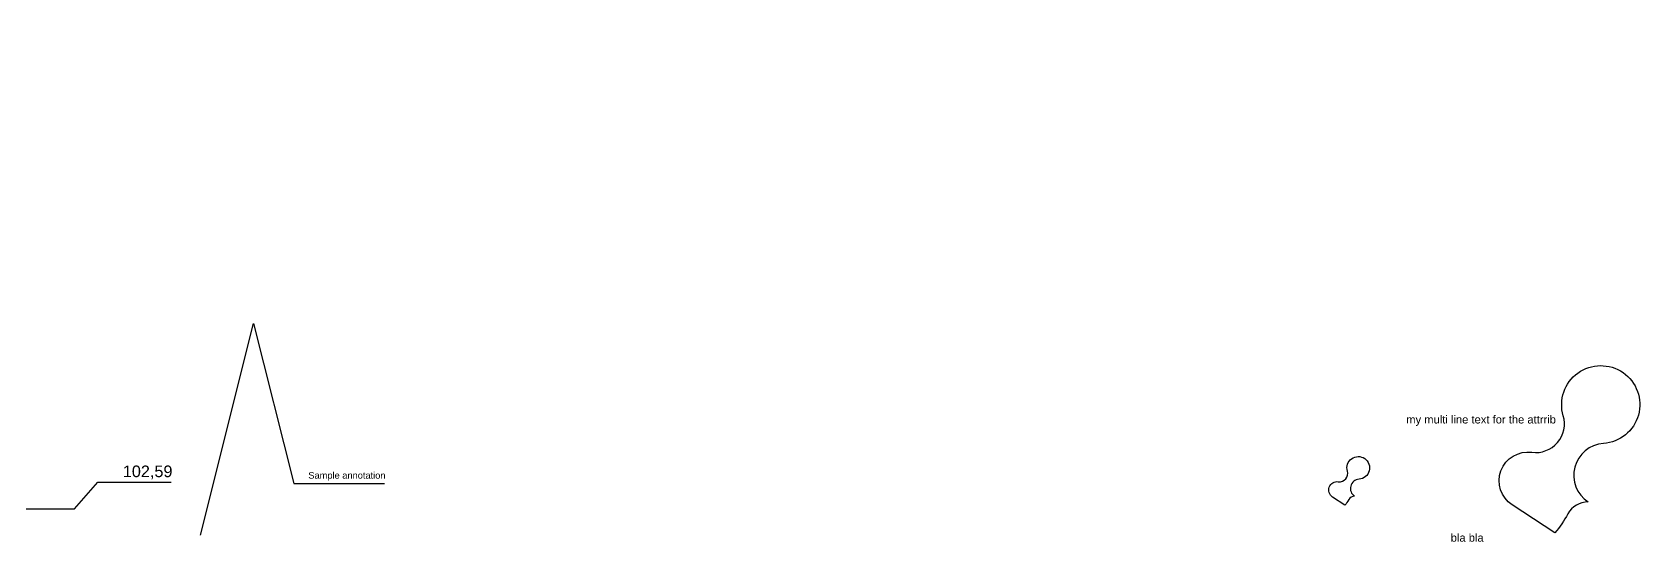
# Model space of a CAD drawing. Header units: inches. Extents: x 0 to 1028, y -401 to 111.
# Drawn here: x 681.6 to 1028, y 1.5 to 111.2 of the extents above; entities that cross this region are included whole.
import ezdxf

# ---------------------------------------------------------------- set-up
doc = ezdxf.new("R2010")
doc.units = ezdxf.units.IN
doc.header["$PDMODE"] = 34
doc.header["$PDSIZE"] = 0.1
doc.layers.add('Layer1', color=7, linetype='Continuous')
doc.styles.get("Standard").update_dxf_attribs({"font": 'arial.ttf'})
doc.dimstyles.new('ISO-25', dxfattribs={"dimtxt": 2.5, "dimasz": 2.5, "dimexe": 1.25, "dimexo": 0.625, "dimtad": 1, "dimtxsty": 'Standard', "dimsah": 1, "dimcen": 2.5, "dimadec": 0, "dimazin": 0, "dimtfac": 1, "dimtmove": 0, "dimatfit": 3, "dimfxl": 1, "dimarcsym": 0})

# ---------------------------------------------------------------- blocks, each defined once
blk = doc.blocks.new('*D6')
at = {"layer": 'Defpoints', "color": 0}
for p in [(313.19, 111.24), (700.77, 14.34), (660.87, 8.64)]:
    blk.add_point(p, dxfattribs=at)
at = {"layer": 'Layer1', "color": 0, "lineweight": -2}
for p, q in [((690.77, 8.64), (695.77, 14.34)), ((695.77, 14.34), (711.54, 14.34)), ((661.5, 8.64), (690.77, 8.64))]:
    blk.add_line(p, q, dxfattribs=at)
at = {"layer": 'Layer1', "color": 0, "insert": (706.47, 16.47), "char_height": 2.5, "attachment_point": 5}
blk.add_mtext('102,59', dxfattribs=at)
blk = doc.blocks.new('my_block_v2')
blk.add_lwpolyline([(962.401, 0.361), (960.207, 1.793, -0.799559), (961.214, 4.499, 0.543862), (962.826, 6.378, -2.844377), (964.885, 4.947, 0.718751), (964.102, 1.949, 0.273794), (963.061, 1.333, -0.047611)], format="xyb", close=True)
for tag, p, flags in [('CONSTANT_ATT', (954.602, 2.353), 2), ('VERIFY_ATT', (957.052, -0.095), 4)]:
    blk.add_attdef(tag, p, '', height=0.411, dxfattribs=dict(flags=flags))

msp = doc.modelspace()

# ---------------------------------------------------------------- block references
ref = msp.add_blockref('my_block_v2', (-3024.444, 1.951), dxfattribs=dict(xscale=4.19113318054708, yscale=4.19113318054708, zscale=4.19113318054708))
ref.add_attrib('MULTI_LINE_ATT_001', 'my multi line text for the attrrib', (977.123, 27.001), dxfattribs={"height": 1.72065})
ref.add_attrib('VERIFY_ATT', 'bla bla', (986.688, 1.554), dxfattribs={"height": 1.7207})
at = {"xscale": 1.21788926458238, "yscale": 1.21788926458238, "zscale": 1.21788926458238}
msp.add_blockref('my_block_v2', (-208.15, 8.99), dxfattribs=at)

# ---------------------------------------------------------------- texts
at = {"layer": 'Layer1', "insert": (741.024, 14.697), "char_height": 1.42493, "attachment_point": 7}
msp.add_mtext('Sample annotation', dxfattribs=at)

# ---------------------------------------------------------------- dimensions: what is measured, and where the dimension line sits
at = {"layer": 'Layer1'}
dim = msp.add_ordinate_dim(feature_location=(660.872, 8.641), offset=(39.898, 5.7), dtype=0, origin=(313.19, 111.235), dimstyle='ISO-25', override={"dimpost": '<>'}, dxfattribs=at)
dim.commit()
dim.dimension.update_dxf_attribs({"geometry": '*D6', "text_midpoint": (706.469, 16.468)})

# ---------------------------------------------------------------- leaders
at = {"layer": 'Layer1', "has_arrowhead": 0, "annotation_type": 0, "has_hookline": 1, "hookline_direction": 0, "text_width": 16.374}
msp.add_leader([(717.869, 2.941), (729.268, 48.539), (737.899, 14.072), (740.399, 14.072)], dimstyle='ISO-25', dxfattribs=at)

doc.saveas('drawing.dxf')
